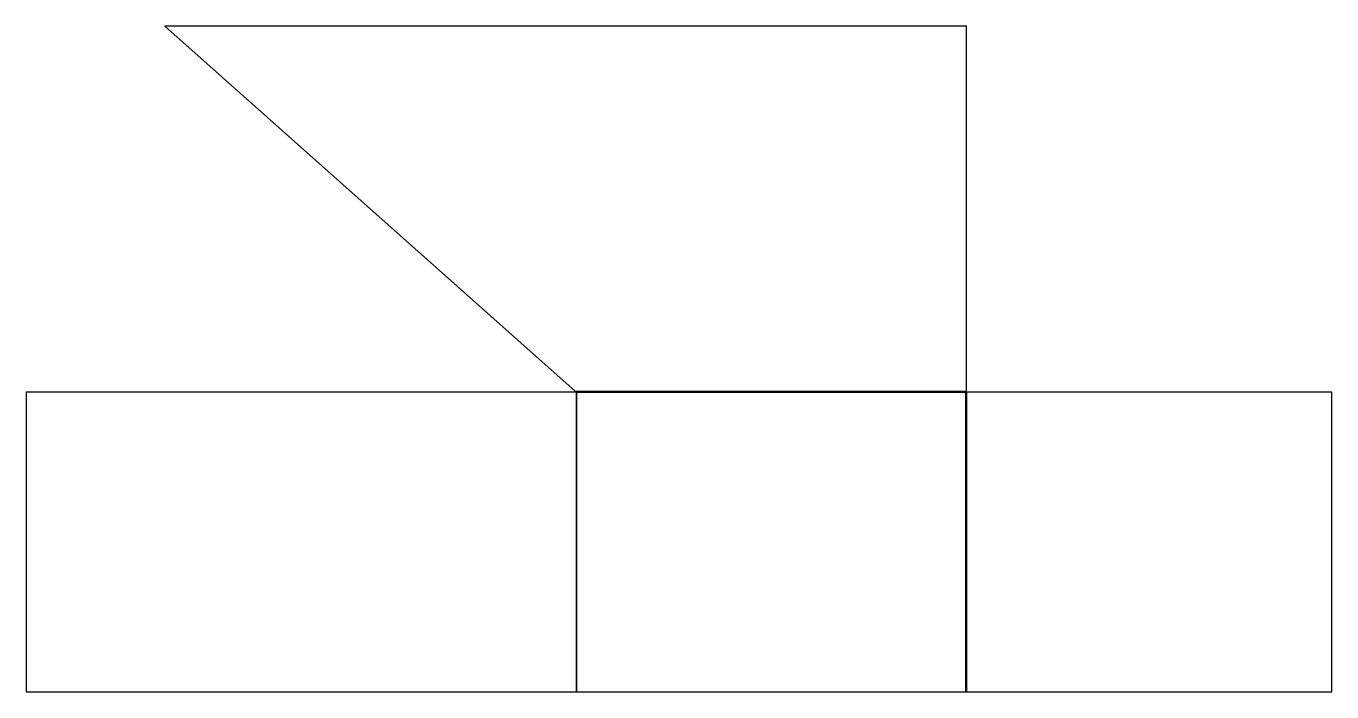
# Model space of a CAD drawing. Header units: millimetres. Extents: x -1036 to 1428, y -567 to 689.
import ezdxf

# ---------------------------------------------------------------- set-up
doc = ezdxf.new("R2010")
doc.units = ezdxf.units.MM

msp = doc.modelspace()

# ---------------------------------------------------------------- linework, layer by layer
at = {"layer": 'BEND'}
for p, q in [((1.7, -1.1), (737.5, -1.1)), ((2.5, -567.3), (2.5, -2)), ((737.7, -567.3), (737.7, -1.8))]:
    msp.add_line(p, q, dxfattribs=at)
at = {"layer": 'BEND_EXTENT'}
for p, q in [((0, 0), (738.5, 0)), ((2, -1.9), (2, -567.3)), ((3, -567.3), (3, -2.3)), ((736.5, -2.3), (3, -2.3)), ((736.5, -2.3), (736.5, -567.3)), ((738.8, -567.3), (738.8, -1.4))]:
    msp.add_line(p, q, dxfattribs=at)
at = {"layer": 'OUTER_PROFILES'}
for p, q in [((738.5, 689), (-774.1, 689)), ((-774.1, 689), (0, 0)), ((738.5, 0), (738.5, 689)), ((736.5, -2.3), (738.5, 0)), ((-1.1, -1.4), (-1036, -1.4)), ((-1036, -1.4), (-1036, -567.3)), ((738.8, -1.4), (736.5, -2.3)), ((1427.8, -1.4), (738.8, -1.4)), ((1427.8, -567.3), (1427.8, -1.4)), ((-1036, -567.3), (1427.8, -567.3))]:
    msp.add_line(p, q, dxfattribs=at)
for start, end in [(71.9483, 90), (65.5054, 71.9483)]:
    msp.add_arc((-1.1, -11.4), 10, start, end, dxfattribs=at)
msp.add_open_spline([(0, 0), (1.1, -0.6), (2.1, -1.4), (3, -2.3)], degree=3, dxfattribs=at)

doc.saveas('drawing.dxf')
